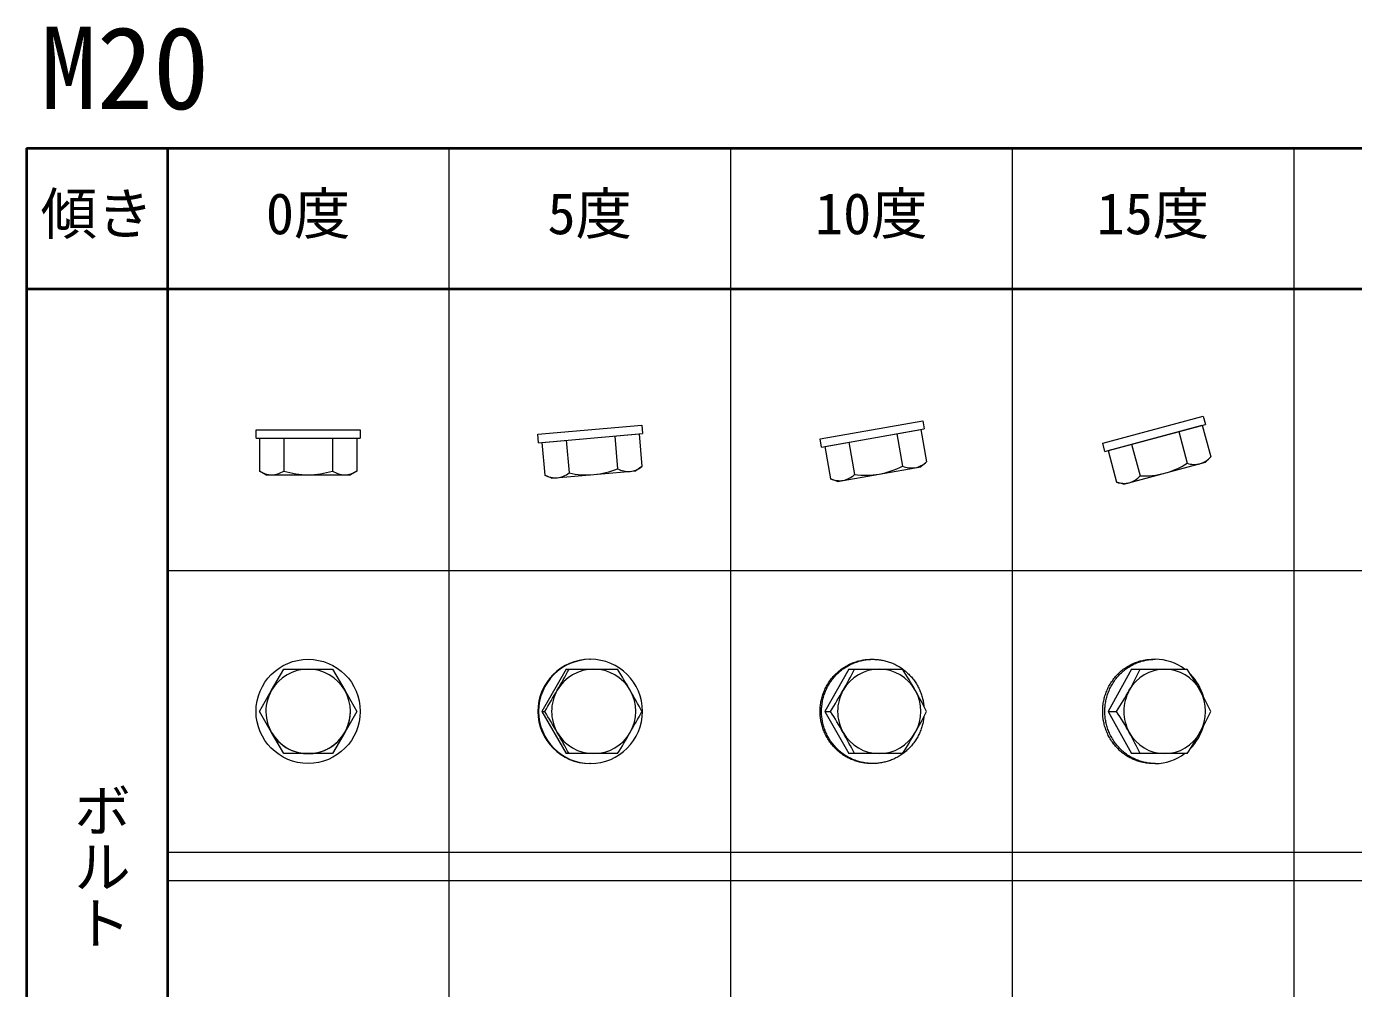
# Model space of a CAD drawing. Units: millimetres, scale not verified. Extents: x -975 to 975, y -650 to 695.
# Drawn here: x -975 to -503.8, y 351.6 to 693.1 of the extents above; entities that cross this region are included whole.
import ezdxf
from ezdxf.enums import TextEntityAlignment as Align

# ---------------------------------------------------------------- set-up
doc = ezdxf.new("R2010")
doc.units = ezdxf.units.MM
doc.header["$LTSCALE"] = 5
doc.layers.add('0-0_0', color=3, linetype='Continuous', lineweight=9)
doc.layers.add('F-0', color=4, linetype='Continuous', lineweight=9)
doc.styles.add('@ＭＳ ゴシック', font='')
doc.styles.add('ＭＳ ゴシック', font='')
doc.styles.get('@ＭＳ ゴシック').set_extended_font_data('@MS Gothic')
doc.styles.get('ＭＳ ゴシック').set_extended_font_data('MS Gothic')

msp = doc.modelspace()

# ---------------------------------------------------------------- linework, layer by layer
at = {"layer": '0-0_0'}
for p, q in [((-756.57, 551.612), (-756.309, 548.624)), ((-656.781, 553.212), (-656.26, 550.258)), ((-592.093, 542.314), (-556.354, 551.89)), ((-590.954, 542.619), (-557.493, 551.585)), ((-557.493, 551.585), (-554.475, 540.323)), ((-557.13, 554.788), (-556.354, 551.89)), ((-893.5, 547), (-856.5, 547)), ((-892.321, 547), (-892.321, 535.34)), ((-892.321, 547), (-857.679, 547)), ((-883.66, 547), (-883.66, 535.34)), ((-866.34, 547), (-866.34, 535.34)), ((-857.679, 547), (-857.679, 535.34)), ((-856.5, 550), (-856.5, 547)), ((-793.168, 545.399), (-756.309, 548.624)), ((-791.994, 545.502), (-757.483, 548.521)), ((-766.111, 547.766), (-765.095, 536.151)), ((-757.483, 548.521), (-756.467, 536.905)), ((-692.698, 543.833), (-656.26, 550.258)), ((-691.537, 544.038), (-657.421, 550.053)), ((-665.951, 548.549), (-663.926, 537.067)), ((-657.421, 550.053), (-655.396, 538.57)), ((-565.859, 549.344), (-562.841, 538.081)), ((-791.994, 545.502), (-790.977, 533.886)), ((-783.366, 546.257), (-782.349, 534.641)), ((-691.537, 544.038), (-689.512, 532.555)), ((-683.007, 545.542), (-680.983, 534.059)), ((-590.954, 542.619), (-587.937, 531.357)), ((-582.588, 544.861), (-579.571, 533.598)), ((-655.396, 538.57), (-657.45, 536.848)), ((-585.348, 530.663), (-556.37, 538.427)), ((-554.475, 540.323), (-556.37, 538.427)), ((-890, 534), (-892.321, 535.34)), ((-890, 534), (-860, 534)), ((-857.679, 535.34), (-860, 534)), ((-788.548, 532.754), (-790.977, 533.886)), ((-788.548, 532.754), (-758.663, 535.368)), ((-756.467, 536.905), (-758.663, 535.368)), ((-686.994, 531.638), (-689.512, 532.555)), ((-686.994, 531.638), (-657.45, 536.848)), ((-585.348, 530.663), (-587.937, 531.357)), ((-775.001, 468.5), (-774.738, 468.5)), ((-675, 468.5), (-674.739, 468.498)), ((-575, 468.5), (-574.612, 468.496)), ((-887.99, 457.5), (-883.66, 465)), ((-883.66, 465), (-866.34, 465)), ((-866.34, 465), (-862.01, 457.5)), ((-783.366, 465), (-791.994, 450)), ((-783.366, 465), (-765.095, 465)), ((-683.008, 465), (-691.537, 450)), ((-683.008, 465), (-663.926, 465)), ((-582.589, 465), (-590.954, 450)), ((-582.589, 465), (-562.841, 465)), ((-892.321, 450), (-887.99, 457.5)), ((-862.01, 457.5), (-857.679, 450)), ((-887.99, 442.5), (-892.321, 450)), ((-857.679, 450), (-862.01, 442.5)), ((-791.994, 450), (-783.366, 435)), ((-791.994, 450), (-790.977, 450)), ((-691.537, 450), (-683.008, 435)), ((-691.537, 450), (-689.512, 450)), ((-590.954, 450), (-582.589, 435)), ((-590.954, 450), (-587.936, 450)), ((-883.66, 435), (-887.99, 442.5)), ((-862.01, 442.5), (-866.34, 435)), ((-866.34, 435), (-883.66, 435)), ((-765.095, 435), (-783.366, 435)), ((-663.926, 435), (-683.008, 435)), ((-562.841, 435), (-582.589, 435)), ((-774.738, 431.5), (-775.001, 431.5)), ((-674.739, 431.502), (-675, 431.5)), ((-674.479, 431.5), (-675, 431.5)), ((-574.224, 431.5), (-575, 431.5))]:
    msp.add_line(p, q, dxfattribs=at)
for points in [[(-793.168, 545.399), (-793.43, 548.388), (-756.57, 551.612)], [(-692.698, 543.833), (-693.219, 546.788), (-656.781, 553.212)], [(-592.093, 542.314), (-592.87, 545.212), (-557.13, 554.788)], [(-893.5, 547), (-893.5, 550), (-856.5, 550)], [(-692.25, 455.952), (-692.101, 456.382), (-691.94, 456.81), (-691.768, 457.236), (-691.584, 457.659), (-691.39, 458.08), (-691.184, 458.497), (-690.967, 458.91), (-690.738, 459.319), (-690.499, 459.724), (-690.249, 460.123), (-689.989, 460.517), (-689.718, 460.905), (-689.436, 461.286), (-689.145, 461.66), (-688.843, 462.028), (-688.532, 462.387), (-688.212, 462.738), (-687.883, 463.081), (-687.545, 463.416), (-687.199, 463.741), (-686.845, 464.056), (-686.484, 464.362), (-686.115, 464.658), (-685.739, 464.944), (-685.358, 465.22), (-684.97, 465.484), (-684.576, 465.738), (-684.178, 465.981), (-683.775, 466.213), (-683.368, 466.433), (-682.957, 466.642), (-682.543, 466.84), (-682.126, 467.026), (-681.706, 467.201), (-681.285, 467.364), (-680.862, 467.516), (-680.438, 467.657), (-680.013, 467.786), (-679.588, 467.904)], [(-691.729, 455.952), (-691.58, 456.382), (-691.419, 456.81), (-691.247, 457.236), (-691.063, 457.659), (-690.869, 458.08), (-690.663, 458.497), (-690.446, 458.91), (-690.218, 459.319), (-689.978, 459.724), (-689.728, 460.123), (-689.468, 460.517), (-689.197, 460.905), (-688.915, 461.286), (-688.624, 461.66), (-688.322, 462.028), (-688.011, 462.387), (-687.691, 462.738), (-687.362, 463.081), (-687.024, 463.416), (-686.678, 463.741), (-686.324, 464.056), (-685.963, 464.362), (-685.594, 464.658), (-685.218, 464.944), (-684.837, 465.22), (-684.449, 465.484), (-684.056, 465.738), (-683.657, 465.981), (-683.254, 466.213), (-682.847, 466.433), (-682.436, 466.642), (-682.022, 466.84), (-681.605, 467.026), (-681.186, 467.201), (-680.764, 467.364), (-680.341, 467.516), (-679.917, 467.657), (-679.492, 467.786), (-679.067, 467.904)], [(-679.588, 467.904), (-679.163, 468.01), (-678.739, 468.106), (-678.315, 468.191), (-677.893, 468.265), (-677.472, 468.329), (-677.054, 468.382), (-676.637, 468.425), (-676.223, 468.458), (-675.812, 468.481), (-675.405, 468.495), (-675, 468.5), (-674.479, 468.5)], [(-679.067, 467.904), (-678.642, 468.01), (-678.218, 468.106), (-677.794, 468.191), (-677.372, 468.265), (-676.951, 468.329), (-676.533, 468.382), (-676.116, 468.425), (-675.702, 468.458), (-675.291, 468.481), (-674.884, 468.495), (-674.479, 468.5)], [(-674.479, 468.5), (-674.103, 468.496), (-673.724, 468.484), (-673.342, 468.464), (-672.957, 468.435), (-672.57, 468.398), (-672.182, 468.352), (-671.791, 468.297), (-671.399, 468.233), (-671.005, 468.16), (-670.611, 468.078), (-670.216, 467.986), (-669.82, 467.885), (-669.424, 467.774), (-669.029, 467.653), (-668.635, 467.522), (-668.241, 467.382), (-667.848, 467.231), (-667.458, 467.071), (-667.069, 466.9), (-666.682, 466.72), (-666.299, 466.53), (-665.918, 466.33), (-665.541, 466.12), (-665.167, 465.901), (-664.798, 465.672), (-664.433, 465.433), (-664.073, 465.185), (-663.718, 464.928), (-663.369, 464.662), (-663.026, 464.387), (-662.688, 464.103), (-662.358, 463.811), (-662.034, 463.511), (-661.717, 463.202), (-661.407, 462.886), (-661.105, 462.563), (-660.811, 462.232), (-660.526, 461.895), (-660.248, 461.551)], [(-592.055, 455.522), (-591.92, 455.952), (-591.773, 456.382), (-591.615, 456.81), (-591.446, 457.236), (-591.266, 457.659), (-591.075, 458.08), (-590.873, 458.497), (-590.66, 458.91), (-590.437, 459.319), (-590.202, 459.724), (-589.957, 460.123), (-589.701, 460.517), (-589.435, 460.905), (-589.159, 461.286), (-588.873, 461.66), (-588.578, 462.028), (-588.273, 462.387), (-587.959, 462.738), (-587.636, 463.081), (-587.305, 463.416), (-586.965, 463.741), (-586.618, 464.056), (-586.263, 464.362), (-585.902, 464.658), (-585.533, 464.944), (-585.159, 465.22), (-584.779, 465.484), (-584.393, 465.738), (-584.002, 465.981), (-583.607, 466.213), (-583.208, 466.433), (-582.805, 466.642), (-582.398, 466.84), (-581.989, 467.026), (-581.578, 467.201), (-581.164, 467.364), (-580.75, 467.516), (-580.334, 467.657), (-579.917, 467.786)], [(-591.143, 455.952), (-590.996, 456.382), (-590.839, 456.81), (-590.67, 457.236), (-590.49, 457.659), (-590.299, 458.08), (-590.097, 458.497), (-589.884, 458.91), (-589.66, 459.319), (-589.426, 459.724), (-589.18, 460.123), (-588.925, 460.517), (-588.659, 460.905), (-588.383, 461.286), (-588.097, 461.66), (-587.801, 462.028), (-587.496, 462.387), (-587.182, 462.738), (-586.859, 463.081), (-586.528, 463.416), (-586.189, 463.741), (-585.841, 464.056), (-585.487, 464.362), (-585.125, 464.658), (-584.757, 464.944), (-584.382, 465.22), (-584.002, 465.484), (-583.616, 465.738), (-583.226, 465.981), (-582.83, 466.213), (-582.431, 466.433), (-582.028, 466.642), (-581.622, 466.84), (-581.213, 467.026), (-580.801, 467.201), (-580.388, 467.364), (-579.973, 467.516), (-579.557, 467.657), (-579.141, 467.786), (-578.724, 467.904)], [(-579.917, 467.786), (-579.5, 467.904), (-579.083, 468.01), (-578.667, 468.106), (-578.252, 468.191), (-577.838, 468.265), (-577.425, 468.329), (-577.014, 468.382), (-576.606, 468.425), (-576.2, 468.458), (-575.797, 468.481), (-575.397, 468.495), (-575, 468.5), (-574.224, 468.5)], [(-578.724, 467.904), (-578.307, 468.01), (-577.891, 468.106), (-577.475, 468.191), (-577.061, 468.265), (-576.648, 468.329), (-576.238, 468.382), (-575.829, 468.425), (-575.423, 468.458), (-575.02, 468.481), (-574.62, 468.495), (-574.224, 468.5)], [(-660.248, 461.551), (-659.979, 461.201), (-659.719, 460.845), (-659.468, 460.483), (-659.226, 460.117), (-658.993, 459.745), (-658.77, 459.369), (-658.556, 458.989), (-658.351, 458.605), (-658.156, 458.218), (-657.971, 457.827), (-657.796, 457.434), (-657.631, 457.039), (-657.475, 456.642), (-657.329, 456.243), (-657.193, 455.843), (-657.066, 455.442), (-656.95, 455.041), (-656.842, 454.639), (-656.745, 454.238), (-656.656, 453.836), (-656.577, 453.436), (-656.507, 453.037), (-656.447, 452.639), (-656.395, 452.242), (-656.351, 451.848)], [(-689.989, 439.483), (-690.249, 439.876), (-690.499, 440.276), (-690.738, 440.68), (-690.967, 441.089), (-691.184, 441.503), (-691.39, 441.92), (-691.584, 442.341), (-691.768, 442.764), (-691.94, 443.19), (-692.101, 443.618), (-692.25, 444.048), (-692.389, 444.478), (-692.516, 444.909), (-692.632, 445.341), (-692.737, 445.773), (-692.831, 446.203), (-692.915, 446.634), (-692.988, 447.062), (-693.051, 447.49), (-693.103, 447.915), (-693.145, 448.338), (-693.178, 448.758), (-693.201, 449.175), (-693.215, 449.589), (-693.219, 450), (-693.215, 450.411), (-693.201, 450.825), (-693.178, 451.242), (-693.145, 451.662), (-693.103, 452.085), (-693.051, 452.51), (-692.988, 452.937), (-692.915, 453.366), (-692.831, 453.796), (-692.737, 454.227), (-692.632, 454.659), (-692.516, 455.09), (-692.389, 455.522), (-692.25, 455.952)], [(-689.468, 439.483), (-689.728, 439.876), (-689.978, 440.276), (-690.218, 440.68), (-690.446, 441.089), (-690.663, 441.503), (-690.869, 441.92), (-691.063, 442.341), (-691.247, 442.764), (-691.419, 443.19), (-691.58, 443.618), (-691.729, 444.048), (-691.868, 444.478), (-691.995, 444.909), (-692.111, 445.341), (-692.216, 445.773), (-692.31, 446.203), (-692.394, 446.634), (-692.467, 447.062), (-692.53, 447.49), (-692.582, 447.915), (-692.624, 448.338), (-692.657, 448.758), (-692.68, 449.175), (-692.694, 449.589), (-692.698, 450), (-692.694, 450.411), (-692.68, 450.825), (-692.657, 451.242), (-692.624, 451.662), (-692.582, 452.085), (-692.53, 452.51), (-692.467, 452.937), (-692.394, 453.366), (-692.31, 453.796), (-692.216, 454.227), (-692.111, 454.659), (-691.995, 455.09), (-691.868, 455.522), (-691.729, 455.952)], [(-589.435, 439.095), (-589.701, 439.483), (-589.957, 439.876), (-590.202, 440.276), (-590.437, 440.68), (-590.66, 441.089), (-590.873, 441.503), (-591.075, 441.92), (-591.266, 442.341), (-591.446, 442.764), (-591.615, 443.19), (-591.773, 443.618), (-591.92, 444.048), (-592.055, 444.478), (-592.18, 444.909), (-592.294, 445.341), (-592.397, 445.773), (-592.489, 446.203), (-592.571, 446.634), (-592.643, 447.062), (-592.704, 447.49), (-592.756, 447.915), (-592.797, 448.338), (-592.829, 448.758), (-592.852, 449.175), (-592.865, 449.589), (-592.87, 450), (-592.865, 450.411), (-592.852, 450.825), (-592.829, 451.242), (-592.797, 451.662), (-592.756, 452.085), (-592.704, 452.51), (-592.643, 452.937), (-592.571, 453.366), (-592.489, 453.796), (-592.397, 454.227), (-592.294, 454.659), (-592.18, 455.09), (-592.055, 455.522)], [(-588.925, 439.483), (-589.18, 439.876), (-589.426, 440.276), (-589.66, 440.68), (-589.884, 441.089), (-590.097, 441.503), (-590.299, 441.92), (-590.49, 442.341), (-590.67, 442.764), (-590.839, 443.19), (-590.996, 443.618), (-591.143, 444.048), (-591.279, 444.478), (-591.403, 444.909), (-591.517, 445.341), (-591.62, 445.773), (-591.713, 446.203), (-591.795, 446.634), (-591.867, 447.062), (-591.928, 447.49), (-591.979, 447.915), (-592.021, 448.338), (-592.053, 448.758), (-592.075, 449.175), (-592.089, 449.589), (-592.093, 450), (-592.089, 450.411), (-592.075, 450.825), (-592.053, 451.242), (-592.021, 451.662), (-591.979, 452.085), (-591.928, 452.51), (-591.867, 452.937), (-591.795, 453.366), (-591.713, 453.796), (-591.62, 454.227), (-591.517, 454.659), (-591.403, 455.09), (-591.279, 455.522), (-591.143, 455.952)], [(-656.351, 448.152), (-656.395, 447.757), (-656.447, 447.361), (-656.507, 446.963), (-656.577, 446.564), (-656.656, 446.163), (-656.745, 445.762), (-656.842, 445.361), (-656.95, 444.959), (-657.066, 444.558), (-657.193, 444.157), (-657.329, 443.757), (-657.475, 443.358), (-657.631, 442.961), (-657.796, 442.565), (-657.971, 442.172), (-658.156, 441.782), (-658.351, 441.395), (-658.556, 441.011), (-658.77, 440.631), (-658.993, 440.255), (-659.226, 439.883), (-659.468, 439.516), (-659.719, 439.155), (-659.979, 438.799), (-660.248, 438.449), (-660.526, 438.105), (-660.811, 437.767), (-661.105, 437.437), (-661.407, 437.113), (-661.717, 436.797), (-662.034, 436.489), (-662.358, 436.189), (-662.688, 435.897), (-663.026, 435.613), (-663.369, 435.338), (-663.718, 435.072), (-664.073, 434.814), (-664.433, 434.567), (-664.798, 434.328)], [(-675, 431.5), (-675.405, 431.504), (-675.812, 431.518), (-676.223, 431.542), (-676.637, 431.575), (-677.054, 431.618), (-677.472, 431.671), (-677.893, 431.735), (-678.315, 431.809), (-678.739, 431.894), (-679.163, 431.989), (-679.588, 432.096), (-680.013, 432.214), (-680.438, 432.343), (-680.862, 432.484), (-681.285, 432.635), (-681.706, 432.799), (-682.126, 432.974), (-682.543, 433.16), (-682.957, 433.358), (-683.368, 433.567), (-683.775, 433.787), (-684.178, 434.019), (-684.576, 434.262), (-684.97, 434.515), (-685.358, 434.78), (-685.739, 435.056), (-686.115, 435.341), (-686.484, 435.637), (-686.845, 435.943), (-687.199, 436.259), (-687.545, 436.584), (-687.883, 436.918), (-688.212, 437.261), (-688.532, 437.613), (-688.843, 437.972), (-689.145, 438.339), (-689.436, 438.714), (-689.718, 439.095), (-689.989, 439.483)], [(-674.479, 431.5), (-674.884, 431.504), (-675.291, 431.518), (-675.702, 431.542), (-676.116, 431.575), (-676.533, 431.618), (-676.951, 431.671), (-677.372, 431.735), (-677.794, 431.809), (-678.218, 431.894), (-678.642, 431.989), (-679.067, 432.096), (-679.492, 432.214), (-679.917, 432.343), (-680.341, 432.484), (-680.764, 432.635), (-681.186, 432.799), (-681.605, 432.974), (-682.022, 433.16), (-682.436, 433.358), (-682.847, 433.567), (-683.254, 433.787), (-683.657, 434.019), (-684.056, 434.262), (-684.449, 434.515), (-684.837, 434.78), (-685.218, 435.056), (-685.594, 435.341), (-685.963, 435.637), (-686.324, 435.943), (-686.678, 436.259), (-687.024, 436.584), (-687.362, 436.918), (-687.691, 437.261), (-688.011, 437.613), (-688.322, 437.972), (-688.624, 438.339), (-688.915, 438.714), (-689.197, 439.095), (-689.468, 439.483)], [(-574.612, 431.504), (-575, 431.5), (-575.397, 431.504), (-575.797, 431.518), (-576.2, 431.542), (-576.606, 431.575), (-577.014, 431.618), (-577.425, 431.671), (-577.838, 431.735), (-578.252, 431.809), (-578.667, 431.894), (-579.083, 431.989), (-579.5, 432.096), (-579.917, 432.214), (-580.334, 432.343), (-580.75, 432.484), (-581.164, 432.635), (-581.578, 432.799), (-581.989, 432.974), (-582.398, 433.16), (-582.805, 433.358), (-583.208, 433.567), (-583.607, 433.787), (-584.002, 434.019), (-584.393, 434.262), (-584.779, 434.515), (-585.159, 434.78), (-585.533, 435.056), (-585.902, 435.341), (-586.263, 435.637), (-586.618, 435.943), (-586.965, 436.259), (-587.305, 436.584), (-587.636, 436.918), (-587.959, 437.261), (-588.273, 437.613), (-588.578, 437.972), (-588.873, 438.339), (-589.159, 438.714), (-589.435, 439.095)], [(-574.224, 431.5), (-574.62, 431.504), (-575.02, 431.518), (-575.423, 431.542), (-575.829, 431.575), (-576.238, 431.618), (-576.648, 431.671), (-577.061, 431.735), (-577.475, 431.809), (-577.891, 431.894), (-578.307, 431.989), (-578.724, 432.096), (-579.141, 432.214), (-579.557, 432.343), (-579.973, 432.484), (-580.388, 432.635), (-580.801, 432.799), (-581.213, 432.974), (-581.622, 433.16), (-582.028, 433.358), (-582.431, 433.567), (-582.83, 433.787), (-583.226, 434.019), (-583.616, 434.262), (-584.002, 434.515), (-584.382, 434.78), (-584.757, 435.056), (-585.125, 435.341), (-585.487, 435.637), (-585.841, 435.943), (-586.189, 436.259), (-586.528, 436.584), (-586.859, 436.918), (-587.182, 437.261), (-587.496, 437.613), (-587.801, 437.972), (-588.097, 438.339), (-588.383, 438.714), (-588.659, 439.095), (-588.925, 439.483)], [(-664.798, 434.328), (-665.167, 434.099), (-665.541, 433.879), (-665.918, 433.67), (-666.299, 433.47), (-666.682, 433.28), (-667.069, 433.099), (-667.458, 432.929), (-667.848, 432.769), (-668.241, 432.618), (-668.635, 432.478), (-669.029, 432.347), (-669.424, 432.226), (-669.82, 432.115), (-670.216, 432.014), (-670.611, 431.922), (-671.005, 431.839), (-671.399, 431.766), (-671.791, 431.702), (-672.182, 431.648), (-672.57, 431.602), (-672.957, 431.565), (-673.342, 431.536), (-673.724, 431.516), (-674.103, 431.504), (-674.479, 431.5)]]:
    msp.add_lwpolyline(points, dxfattribs=at)
msp.add_circle((-875, 450), 18.5, dxfattribs=at)
for centre, radius, start, end in [((-661.226, 544.958), 8.648, 281.999, 312.385), ((-579.187, 564.292), 30.891, 285.639, 301.949), ((-560.257, 546.338), 8.652, 252.622, 282.994), ((-560.839, 546.178), 8.648, 286.999, 317.385), ((-887.689, 542.643), 8.648, 237.615, 268.001), ((-888.293, 542.647), 8.652, 272.006, 302.378), ((-874.655, 564.889), 30.891, 253.051, 269.361), ((-875.345, 564.889), 30.891, 270.639, 286.949), ((-861.707, 542.647), 8.652, 237.622, 267.994), ((-862.311, 542.643), 8.648, 271.999, 302.385), ((-787, 541.565), 8.648, 242.615, 273.001), ((-787.602, 541.516), 8.652, 277.006, 307.378), ((-775.954, 564.862), 30.891, 258.051, 274.361), ((-776.641, 564.802), 30.891, 275.639, 291.949), ((-761.117, 543.834), 8.652, 242.622, 272.994), ((-761.718, 543.777), 8.648, 276.999, 307.385), ((-686.219, 540.551), 8.648, 247.615, 278.001), ((-686.814, 540.45), 8.652, 282.006, 312.378), ((-677.246, 564.723), 30.891, 263.051, 279.361), ((-677.925, 564.603), 30.891, 280.639, 296.949), ((-660.632, 545.067), 8.652, 247.622, 277.994), ((-585.937, 539.457), 8.652, 287.006, 317.378), ((-578.52, 564.471), 30.891, 268.051, 284.361), ((-585.353, 539.61), 8.648, 252.615, 283.001), ((-774.929, 450), 18.5, 90.218, 269.782), ((-774.668, 450), 18.5, 90.218, 269.782), ((-774.774, 450.035), 18.465, 359.891, 89.891), ((-574.25, 451.043), 17.457, 53.083, 89.913), ((-875, 450), 15, 90, 150), ((-875, 450), 15, 30, 90), ((-773.595, 450.067), 14.933, 90.04, 150.149), ((-1119.662, 648.83), 384.153, 330.128, 331.41), ((-773.616, 450.067), 14.933, 29.851, 89.96), ((-1107.286, 257.802), 400.031, 29.947, 31.195), ((-672.18, 450.267), 14.733, 90.164, 150.599), ((-848.119, 550.012), 187.514, 330.438, 333.04), ((-672.264, 450.267), 14.732, 29.401, 89.837), ((-835.883, 356.796), 203.168, 29.714, 32.18), ((-570.764, 450.594), 14.406, 90.379, 151.356), ((-689.888, 516.69), 121.827, 330.931, 334.894), ((-570.954, 450.594), 14.406, 28.643, 89.621), ((-677.887, 390.404), 137.114, 29.297, 32.959), ((-575.017, 450.157), 18.638, 15.842, 44.324), ((-875, 450), 15, 150, 0), ((-875, 450), 15, 330, 30), ((-1133.082, 657.148), 399.933, 328.805, 330.053), ((-773.505, 450.001), 15.044, 150.104, 180.006), ((-1093.711, 266.208), 384.073, 28.59, 29.872), ((-773.713, 450), 15.05, 330.109, 29.891), ((-861.423, 558.176), 203.115, 327.82, 330.287), ((-671.816, 450.006), 15.178, 150.414, 180.022), ((-822.501, 365.005), 187.478, 26.959, 29.562), ((-672.65, 450), 15.201, 330.436, 29.564), ((-702.949, 524.575), 137.075, 327.04, 330.703), ((-569.939, 450.013), 15.409, 150.93, 180.048), ((-571.83, 450), 15.459, 330.979, 29.021), ((-664.774, 398.319), 121.806, 25.106, 29.069), ((-875, 450), 15, 210, 0), ((-1133.082, 242.852), 399.933, 29.947, 31.195), ((-773.505, 449.998), 15.044, 179.994, 209.896), ((-774.774, 449.965), 18.465, 270.109, 0.109), ((-1093.711, 633.792), 384.073, 330.128, 331.41), ((-861.423, 341.824), 203.115, 29.713, 32.18), ((-671.815, 449.994), 15.179, 179.978, 209.586), ((-822.501, 534.995), 187.478, 330.438, 333.041), ((-702.949, 375.424), 137.075, 29.297, 32.96), ((-569.939, 449.987), 15.409, 179.952, 209.07), ((-664.774, 501.68), 121.806, 330.931, 334.894), ((-575.017, 449.843), 18.638, 315.677, 344.158), ((-875, 450), 15, 210, 270), ((-875, 450), 15, 270, 330), ((-1119.662, 251.169), 384.153, 28.59, 29.872), ((-773.595, 449.932), 14.933, 209.851, 269.96), ((-773.616, 449.933), 14.933, 270.04, 330.149), ((-1107.286, 642.198), 400.031, 328.805, 330.053), ((-848.119, 349.988), 187.514, 26.96, 29.562), ((-672.18, 449.732), 14.732, 209.401, 269.837), ((-672.264, 449.732), 14.733, 270.164, 330.599), ((-835.883, 543.203), 203.168, 327.82, 330.286), ((-689.888, 383.31), 121.827, 25.106, 29.069), ((-570.764, 449.405), 14.406, 208.643, 269.621), ((-570.954, 449.406), 14.406, 270.379, 331.356), ((-677.887, 509.595), 137.114, 327.041, 330.703), ((-574.25, 448.957), 17.457, 270.087, 306.918)]:
    msp.add_arc(centre, radius, start, end, dxfattribs=at)
at = {"layer": 'F-0', "color": 6, "lineweight": 40}
for p, q in [((-975, 650), (-975, -650)), ((-975, 650), (975, 650)), ((-925, 650), (-925, -650)), ((-975, 600), (975, 600))]:
    msp.add_line(p, q, dxfattribs=at)
at = {"layer": 'F-0'}
for p, q in [((-825, 650), (-825, -650)), ((-725, 650), (-725, -650)), ((-625, 650), (-625, -650)), ((-525, 650), (-525, -650)), ((-925, 500), (975, 500)), ((-925, 400), (975, 400)), ((-925, 390), (975, 390))]:
    msp.add_line(p, q, dxfattribs=at)

# ---------------------------------------------------------------- texts
at = {"layer": 'F-0', "color": 7, "style": 'ＭＳ ゴシック'}
for s, height, p in [('M20', 29.33, (-970, 655)), ('0度', 14.66, (-890, 615)), ('5度', 14.66, (-790, 615)), ('10度', 14.66, (-695, 615)), ('15度', 14.66, (-595, 615)), ('傾き', 14.66, (-970, 615))]:
    msp.add_text(s, height=height, dxfattribs=at).set_placement(p, align=Align.BOTTOM_LEFT)
at = {"layer": 'F-0', "color": 7, "style": '@ＭＳ ゴシック'}
msp.add_text('ボルト', height=14.66, rotation=270, dxfattribs=at).set_placement((-960, 425), align=Align.BOTTOM_LEFT)

doc.saveas('drawing.dxf')
